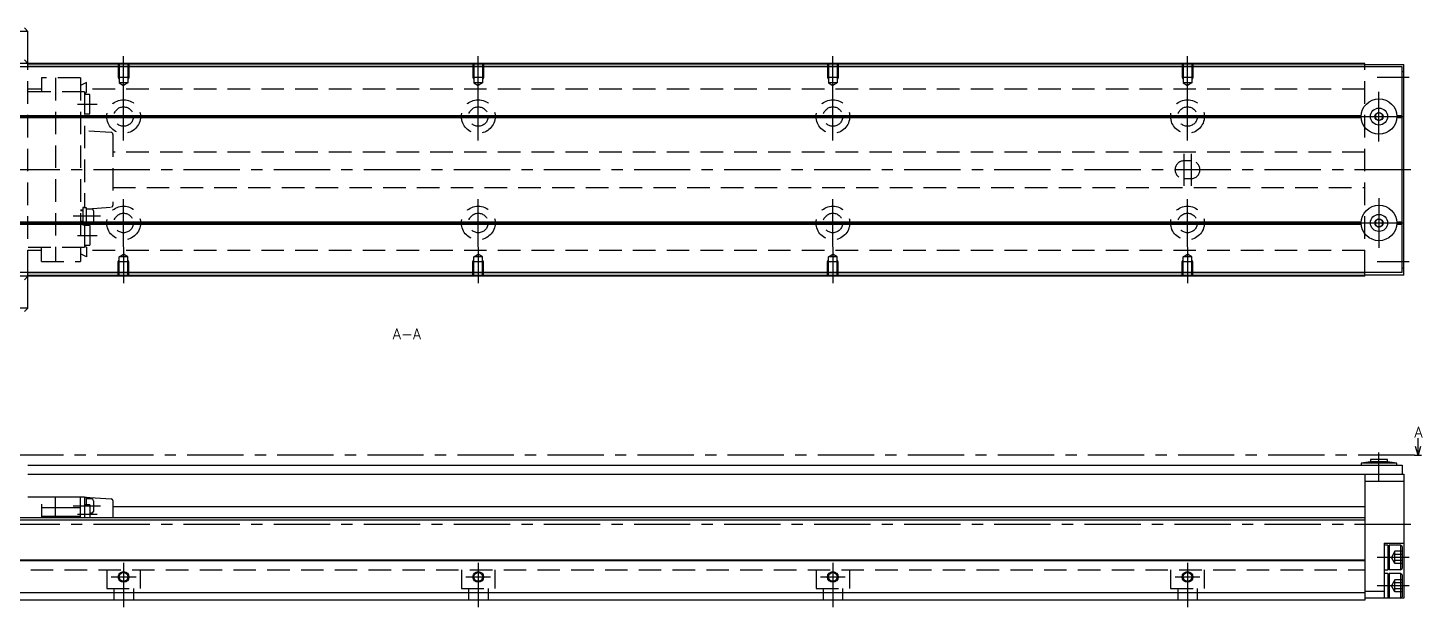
# Model space of a CAD drawing. Extents: x -2 to 751, y -8 to 279.
# Drawn here: x 357.8 to 750.9, y 8 to 171.3 of the extents above; entities that cross this region are included whole.
import ezdxf

# ---------------------------------------------------------------- set-up
doc = ezdxf.new("R2010")
doc.units = 0
doc.header["$LTSCALE"] = 0.5
doc.linetypes.add('CENTER', pattern=[50.8, 31.75, -6.35, 6.35, -6.35])
doc.linetypes.add('DASHED', pattern=[19.05, 12.7, -6.35])
for name, color, linetype in [('MSM_CENTER', 1, 'CENTER'), ('MSM_CONTINUOUS', 7, 'CONTINUOUS'), ('MSM_DASHED', 4, 'DASHED'), ('MSM_NARROW', 5, 'CONTINUOUS'), ('MSM_PART_NUMBER', 7, 'CONTINUOUS')]:
    doc.layers.add(name, color=color, linetype=linetype)
doc.styles.get("Standard").update_dxf_attribs({"font": 'txt.shx', "height": 3, "bigfont": 'bigfont.shx'})

msp = doc.modelspace()

# ---------------------------------------------------------------- linework, layer by layer
at = {"layer": 'MSM_CENTER'}
for p, q in [((384.76, 153.09), (384.76, 163.3)), ((484.76, 153.09), (484.76, 163.3)), ((584.76, 153.09), (584.76, 163.3)), ((684.76, 153.09), (684.76, 163.3)), ((747.26, 157.3), (738.26, 157.3)), ((371.76, 149.8), (377.26, 149.8)), ((384.76, 139.55), (384.76, 153.05)), ((484.76, 139.55), (484.76, 153.05)), ((584.76, 139.55), (584.76, 153.05)), ((684.76, 139.55), (684.76, 153.05)), ((738.76, 139.3), (738.76, 153.3)), ((378.01, 146.3), (391.51, 146.3)), ((478.01, 146.3), (491.51, 146.3)), ((578.01, 146.3), (591.51, 146.3)), ((678.01, 146.3), (691.51, 146.3)), ((731.76, 146.3), (745.76, 146.3)), ((683.76, 135.8), (683.76, 126.8)), ((685.76, 135.8), (685.76, 126.8)), ((747.76, 131.3), (196.26, 131.3)), ((384.76, 109.55), (384.76, 123.05)), ((484.76, 109.55), (484.76, 123.05)), ((584.76, 109.55), (584.76, 123.05)), ((684.76, 109.55), (684.76, 123.05)), ((738.76, 123.3), (738.76, 109.3)), ((378.26, 118.2), (370.56, 118.2)), ((378.01, 116.3), (391.51, 116.3)), ((478.01, 116.3), (491.51, 116.3)), ((578.01, 116.3), (591.51, 116.3)), ((678.01, 116.3), (691.51, 116.3)), ((731.76, 116.3), (745.76, 116.3)), ((371.76, 112.8), (377.26, 112.8)), ((384.76, 109.51), (384.76, 99.3)), ((484.76, 109.51), (484.76, 99.3)), ((584.76, 109.51), (584.76, 99.3)), ((684.76, 109.51), (684.76, 99.3)), ((747.26, 105.3), (738.26, 105.3)), ((738.76, 43.5), (738.76, 51.6)), ((748.76, 50.8), (189.76, 50.8)), ((378.26, 36.5), (370.56, 36.5)), ((377.26, 34.1), (371.76, 34.1)), ((747.76, 31.3), (196.26, 31.3)), ((384.76, 20.5), (384.76, 8)), ((484.76, 20.5), (484.76, 8)), ((584.76, 20.5), (584.76, 8)), ((684.76, 20.5), (684.76, 8)), ((747.26, 22), (738.26, 22)), ((381.26, 16.5), (388.26, 16.5)), ((481.26, 16.5), (488.26, 16.5)), ((581.26, 16.5), (588.26, 16.5)), ((681.26, 16.5), (688.26, 16.5)), ((747.26, 14), (738.26, 14))]:
    msp.add_line(p, q, dxfattribs=at)
at = {"layer": 'MSM_CONTINUOUS'}
for p, q in [((357.76, 170.3), (329.26, 170.3)), ((357.76, 170.3), (356.76, 171.3)), ((357.76, 160.3), (357.76, 170.3)), ((734.76, 161.3), (234.76, 161.3)), ((357.76, 161.3), (356.76, 162.3)), ((734.76, 160.3), (734.76, 161.3)), ((745.26, 160.3), (223.26, 160.3)), ((734.76, 161.1), (357.76, 161.1)), ((734.76, 160.4), (357.76, 160.4)), ((734.76, 161), (745.76, 161)), ((745.26, 102.3), (745.26, 160.3)), ((745.26, 159), (745.76, 159)), ((745.76, 101.6), (745.76, 161)), ((234.75, 146.6), (733.77, 146.6)), ((234.75, 146), (733.77, 146)), ((234.76, 146.3), (733.76, 146.3)), ((738.76, 147.45), (737.76, 146.88)), ((737.76, 146.88), (737.76, 145.72)), ((737.76, 145.72), (738.76, 145.15)), ((739.76, 146.88), (738.76, 147.45)), ((738.76, 145.15), (739.76, 145.72)), ((739.76, 145.72), (739.76, 146.88)), ((743.75, 146.6), (745.26, 146.6)), ((743.75, 146), (745.26, 146)), ((743.76, 146.3), (745.26, 146.3)), ((234.75, 116.6), (733.77, 116.6)), ((234.75, 116), (733.77, 116)), ((234.76, 116.3), (733.76, 116.3)), ((738.76, 117.45), (737.76, 116.88)), ((737.76, 116.88), (737.76, 115.72)), ((737.76, 115.72), (738.76, 115.15)), ((739.76, 116.88), (738.76, 117.45)), ((738.76, 115.15), (739.76, 115.72)), ((739.76, 115.72), (739.76, 116.88)), ((743.75, 116.6), (745.26, 116.6)), ((743.75, 116), (745.26, 116)), ((743.76, 116.3), (745.26, 116.3)), ((745.26, 102.3), (223.26, 102.3)), ((357.76, 92.3), (357.76, 102.3)), ((734.76, 101.3), (734.76, 102.3)), ((745.76, 103.6), (745.26, 103.6)), ((734.76, 101.3), (234.76, 101.3)), ((356.76, 100.3), (357.76, 101.3)), ((734.76, 102.2), (357.76, 102.2)), ((734.76, 101.5), (357.76, 101.5)), ((745.76, 101.6), (734.76, 101.6)), ((357.76, 92.3), (329.26, 92.3)), ((356.76, 91.3), (357.76, 92.3)), ((749.76, 50.8), (749.76, 55.62)), ((749.76, 50.8), (749.09, 53.3)), ((750.43, 53.3), (749.76, 50.8)), ((357.76, 48), (745.26, 48)), ((736.36, 49), (733.76, 48.6)), ((743.76, 48.6), (733.76, 48.6)), ((733.76, 48.6), (733.76, 48)), ((741.16, 49.6), (736.36, 49.6)), ((736.36, 49.6), (736.36, 49)), ((741.16, 49), (736.36, 49)), ((741.16, 49), (741.16, 49.6)), ((743.76, 48.6), (741.16, 49)), ((743.76, 48), (743.76, 48.6)), ((745.26, 48), (745.26, 45.5)), ((748.76, 50.8), (750.76, 50.8)), ((357.76, 45.5), (745.76, 45.5)), ((734.76, 45.5), (734.76, 10)), ((734.76, 43.5), (745.76, 43.5)), ((745.76, 45.5), (745.76, 10.5)), ((373.76, 39), (357.76, 39)), ((361.56, 37), (361.56, 33.2)), ((372.56, 36), (361.56, 36)), ((365.56, 33.2), (365.56, 39)), ((372.56, 33.2), (372.56, 39)), ((373.76, 39), (373.76, 33.2)), ((373.76, 39), (381.29, 38.53)), ((374.26, 38.9), (373.76, 38.9)), ((375.26, 36.85), (373.76, 36.85)), ((374.26, 36.85), (374.26, 38.9)), ((375.76, 38.5), (374.26, 38.5)), ((375.26, 36.85), (375.26, 33.2)), ((376.26, 38), (376.26, 35)), ((381.76, 38.03), (381.76, 33.2)), ((734.76, 36.3), (381.76, 36.3)), ((734.76, 33.2), (234.76, 33.2)), ((734.76, 32.5), (234.76, 32.5)), ((372.56, 33.5), (361.56, 33.5)), ((375.76, 34.5), (375.26, 34.5)), ((740.26, 26), (740.26, 10.5)), ((740.26, 26), (745.76, 26)), ((741.26, 25.5), (740.26, 25.5)), ((741.26, 25.1), (741.66, 25.5)), ((741.26, 25.5), (741.26, 18.5)), ((741.66, 25.5), (741.66, 18.5)), ((744.86, 25.5), (741.66, 25.5)), ((745.26, 25.1), (744.86, 25.5)), ((744.86, 25.5), (744.86, 18.5)), ((745.26, 25.1), (745.26, 18.9)), ((734.76, 21.2), (234.76, 21.2)), ((734.76, 21), (234.76, 21)), ((740.26, 18.5), (741.26, 18.5)), ((741.26, 17.5), (740.26, 17.5)), ((741.66, 18.5), (741.26, 18.9)), ((741.26, 17.5), (741.26, 10.5)), ((741.26, 17.1), (741.66, 17.5)), ((744.86, 18.5), (741.66, 18.5)), ((741.66, 17.5), (741.66, 10.5)), ((744.86, 17.5), (741.66, 17.5)), ((744.86, 18.5), (745.26, 18.9)), ((744.86, 17.5), (744.86, 10.5)), ((745.26, 17.1), (744.86, 17.5)), ((745.26, 17.1), (745.26, 10.9)), ((734.76, 12), (234.76, 12)), ((734.76, 12.5), (740.26, 12.5)), ((734.76, 10), (234.76, 10)), ((745.76, 10.5), (734.76, 10.5)), ((741.66, 10.5), (741.26, 10.9)), ((744.86, 10.5), (745.26, 10.9))]:
    msp.add_line(p, q, dxfattribs=at)
for centre, radius in [((738.76, 146.3), 5), ((738.76, 146.3), 2.4), ((738.76, 146.3), 1.15), ((738.76, 116.3), 5), ((738.76, 116.3), 2.4), ((738.76, 116.3), 1.15), ((384.76, 16.5), 1.23), ((484.76, 16.5), 1.23), ((584.76, 16.5), 1.23), ((684.76, 16.5), 1.23)]:
    msp.add_circle(centre, radius, dxfattribs=at)
for centre, start, end in [((375.76, 38), 0, 90), ((381.26, 38.03), 0, 86.4237), ((375.76, 35), 270, 0)]:
    msp.add_arc(centre, 0.5, start, end, dxfattribs=at)
at = {"layer": 'MSM_DASHED'}
for p, q in [((383.26, 161.3), (383.26, 157.3)), ((383.53, 161.3), (383.53, 155.8)), ((385.99, 161.3), (385.99, 155.8)), ((386.26, 161.3), (386.26, 157.3)), ((483.26, 161.3), (483.26, 157.3)), ((483.53, 161.3), (483.53, 155.8)), ((485.99, 161.3), (485.99, 155.8)), ((486.26, 161.3), (486.26, 157.3)), ((583.26, 161.3), (583.26, 157.3)), ((583.53, 161.3), (583.53, 155.8)), ((585.99, 161.3), (585.99, 155.8)), ((586.26, 161.3), (586.26, 157.3)), ((683.26, 161.3), (683.26, 157.3)), ((683.53, 161.3), (683.53, 155.8)), ((685.99, 161.3), (685.99, 155.8)), ((686.26, 161.3), (686.26, 157.3)), ((357.76, 102.3), (357.76, 160.3)), ((383.26, 157.3), (383.53, 156.83)), ((386.26, 157.3), (383.26, 157.3)), ((386.26, 157.3), (385.99, 156.83)), ((483.26, 157.3), (483.53, 156.83)), ((486.26, 157.3), (483.26, 157.3)), ((486.26, 157.3), (485.99, 156.83)), ((583.26, 157.3), (583.53, 156.83)), ((586.26, 157.3), (583.26, 157.3)), ((586.26, 157.3), (585.99, 156.83)), ((683.26, 157.3), (683.53, 156.83)), ((686.26, 157.3), (683.26, 157.3)), ((686.26, 157.3), (685.99, 156.83)), ((734.76, 102.3), (734.76, 160.3)), ((361.56, 154.05), (357.76, 154.05)), ((372.56, 157.2), (361.56, 157.2)), ((361.56, 157.2), (361.56, 153.25)), ((365.56, 157.2), (365.56, 105.4)), ((372.56, 157.2), (372.56, 105.4)), ((374.26, 155.89), (372.56, 155.04)), ((374.26, 153.1), (374.26, 155.89)), ((734.76, 154.05), (374.26, 154.05)), ((385.99, 155.8), (383.53, 155.8)), ((383.53, 155.8), (384.76, 155.09)), ((385.99, 155.8), (384.76, 155.09)), ((485.99, 155.8), (483.53, 155.8)), ((483.53, 155.8), (484.76, 155.09)), ((485.99, 155.8), (484.76, 155.09)), ((585.99, 155.8), (583.53, 155.8)), ((583.53, 155.8), (584.76, 155.09)), ((585.99, 155.8), (584.76, 155.09)), ((685.99, 155.8), (683.53, 155.8)), ((683.53, 155.8), (684.76, 155.09)), ((685.99, 155.8), (684.76, 155.09)), ((373.76, 153.25), (357.76, 153.25)), ((373.76, 153.25), (373.76, 120.6)), ((373.76, 152.8), (374.26, 153.1)), ((375.26, 152.55), (373.76, 152.55)), ((375.26, 147.05), (375.26, 152.55)), ((373.76, 147.05), (375.26, 147.05)), ((381.29, 141.79), (373.76, 142.3)), ((381.76, 141.29), (381.76, 121.31)), ((734.76, 136.3), (381.76, 136.3)), ((685.76, 133.8), (683.76, 133.8)), ((381.76, 126.3), (734.76, 126.3)), ((683.76, 128.8), (685.76, 128.8)), ((373.26, 119.9), (372.56, 119.9)), ((373.26, 119.7), (372.56, 119.7)), ((373.26, 120.7), (373.26, 115.7)), ((373.76, 120.7), (373.26, 120.7)), ((374.26, 120.6), (373.26, 120.6)), ((374.26, 115.8), (374.26, 120.6)), ((374.26, 120.31), (374.76, 120.31)), ((375.76, 120.2), (374.26, 120.2)), ((374.76, 120.31), (381.3, 120.81)), ((376.26, 119.7), (376.26, 116.7)), ((373.26, 116.7), (372.56, 116.7)), ((373.26, 116.5), (372.56, 116.5)), ((373.26, 115.8), (374.26, 115.8)), ((373.76, 115.7), (373.26, 115.7)), ((373.76, 115.8), (373.76, 109.35)), ((375.26, 115.55), (373.76, 115.55)), ((375.76, 116.2), (374.26, 116.2)), ((375.26, 115.55), (375.26, 110.05)), ((373.76, 109.35), (357.76, 109.35)), ((361.56, 108.55), (357.76, 108.55)), ((361.56, 105.4), (361.56, 109.35)), ((374.26, 106.71), (372.56, 107.56)), ((373.76, 110.05), (375.26, 110.05)), ((373.76, 109.8), (374.26, 109.5)), ((374.26, 109.5), (374.26, 106.71)), ((734.76, 108.55), (374.26, 108.55)), ((383.53, 106.8), (384.76, 107.51)), ((383.53, 101.3), (383.53, 106.8)), ((385.99, 106.8), (383.53, 106.8)), ((385.99, 106.8), (384.76, 107.51)), ((385.99, 101.3), (385.99, 106.8)), ((483.53, 106.8), (484.76, 107.51)), ((483.53, 101.3), (483.53, 106.8)), ((485.99, 106.8), (483.53, 106.8)), ((485.99, 106.8), (484.76, 107.51)), ((485.99, 101.3), (485.99, 106.8)), ((583.53, 106.8), (584.76, 107.51)), ((583.53, 101.3), (583.53, 106.8)), ((585.99, 106.8), (583.53, 106.8)), ((585.99, 106.8), (584.76, 107.51)), ((585.99, 101.3), (585.99, 106.8)), ((683.53, 106.8), (684.76, 107.51)), ((683.53, 101.3), (683.53, 106.8)), ((685.99, 106.8), (683.53, 106.8)), ((685.99, 106.8), (684.76, 107.51)), ((685.99, 101.3), (685.99, 106.8)), ((361.56, 105.4), (372.56, 105.4)), ((383.26, 105.3), (383.53, 105.77)), ((383.26, 101.3), (383.26, 105.3)), ((386.26, 105.3), (383.26, 105.3)), ((386.26, 105.3), (385.99, 105.77)), ((386.26, 101.3), (386.26, 105.3)), ((483.26, 105.3), (483.53, 105.77)), ((483.26, 101.3), (483.26, 105.3)), ((486.26, 105.3), (483.26, 105.3)), ((486.26, 105.3), (485.99, 105.77)), ((486.26, 101.3), (486.26, 105.3)), ((583.26, 105.3), (583.53, 105.77)), ((583.26, 101.3), (583.26, 105.3)), ((586.26, 105.3), (583.26, 105.3)), ((586.26, 105.3), (585.99, 105.77)), ((586.26, 101.3), (586.26, 105.3)), ((683.26, 105.3), (683.53, 105.77)), ((683.26, 101.3), (683.26, 105.3)), ((686.26, 105.3), (683.26, 105.3)), ((686.26, 105.3), (685.99, 105.77)), ((686.26, 101.3), (686.26, 105.3)), ((743.26, 23.73), (742.26, 22)), ((743.26, 20.27), (743.26, 23.73)), ((745.26, 23.73), (743.26, 23.73)), ((743.26, 20.27), (742.26, 22)), ((745.26, 22.87), (743.26, 22.87)), ((745.26, 21.13), (743.26, 21.13)), ((745.26, 20.27), (743.26, 20.27)), ((234.76, 18.5), (734.76, 18.5)), ((380.01, 18.5), (380.01, 13.2)), ((389.51, 13.2), (389.51, 18.5)), ((480.01, 18.5), (480.01, 13.2)), ((489.51, 13.2), (489.51, 18.5)), ((580.01, 18.5), (580.01, 13.2)), ((589.51, 13.2), (589.51, 18.5)), ((680.01, 18.5), (680.01, 13.2)), ((689.51, 13.2), (689.51, 18.5)), ((743.26, 15.73), (742.26, 14)), ((743.26, 12.27), (743.26, 15.73)), ((745.26, 15.73), (743.26, 15.73)), ((380.01, 13.2), (389.51, 13.2)), ((382.01, 13.2), (382.01, 10)), ((387.51, 13.2), (387.51, 10)), ((480.01, 13.2), (489.51, 13.2)), ((482.01, 13.2), (482.01, 10)), ((487.51, 13.2), (487.51, 10)), ((580.01, 13.2), (589.51, 13.2)), ((582.01, 13.2), (582.01, 10)), ((587.51, 13.2), (587.51, 10)), ((680.01, 13.2), (689.51, 13.2)), ((682.01, 13.2), (682.01, 10)), ((687.51, 13.2), (687.51, 10)), ((743.26, 12.27), (742.26, 14)), ((745.26, 14.87), (743.26, 14.87)), ((745.26, 13.13), (743.26, 13.13)), ((745.26, 12.27), (743.26, 12.27))]:
    msp.add_line(p, q, dxfattribs=at)
for centre, radius in [((384.76, 146.3), 4.75), ((484.76, 146.3), 4.75), ((584.76, 146.3), 4.75), ((684.76, 146.3), 4.75), ((384.76, 146.3), 2.75), ((484.76, 146.3), 2.75), ((584.76, 146.3), 2.75), ((684.76, 146.3), 2.75), ((384.76, 116.3), 4.75), ((384.76, 116.3), 2.75), ((484.76, 116.3), 4.75), ((484.76, 116.3), 2.75), ((584.76, 116.3), 4.75), ((584.76, 116.3), 2.75), ((684.76, 116.3), 4.75), ((684.76, 116.3), 2.75)]:
    msp.add_circle(centre, radius, dxfattribs=at)
for centre, radius, start, end in [((381.26, 141.29), 0.5, 0, 86.1409), ((683.76, 131.3), 2.5, 90, 270), ((685.76, 131.3), 2.5, 270, 90), ((375.76, 119.7), 0.5, 0, 90), ((381.26, 121.31), 0.5, 274.3825, 0), ((375.76, 116.7), 0.5, 270, 0)]:
    msp.add_arc(centre, radius, start, end, dxfattribs=at)
at = {"layer": 'MSM_NARROW'}
for centre in [(384.76, 16.5), (484.76, 16.5), (584.76, 16.5), (684.76, 16.5)]:
    msp.add_circle(centre, 1.5, dxfattribs=at)

# ---------------------------------------------------------------- texts
at = {"layer": 'MSM_PART_NUMBER'}
for s, p in [('A-A', (460.67, 83.51)), ('A', (748.73, 55.85))]:
    msp.add_text(s, height=3, dxfattribs=at).set_placement(p)

doc.saveas('drawing.dxf')
